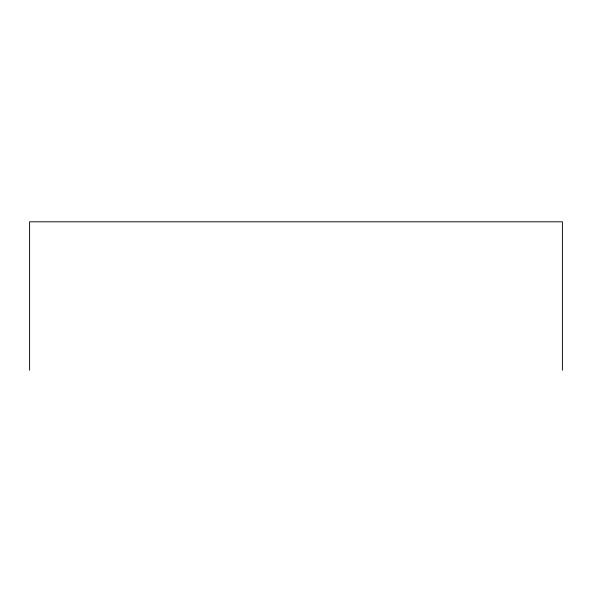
<?xml version="1.0" encoding="UTF-8"?>
<svg xmlns="http://www.w3.org/2000/svg" width="592" height="592" viewBox="0 0 592 592"><rect width="100%" height="100%" fill="white"/><g stroke="black" fill="none" stroke-linecap="round" stroke-linejoin="round"><path stroke-width="0.89" d="M562.4 370.192L562.4 221.808L29.6 221.808L29.6 370.192"/></g></svg>
